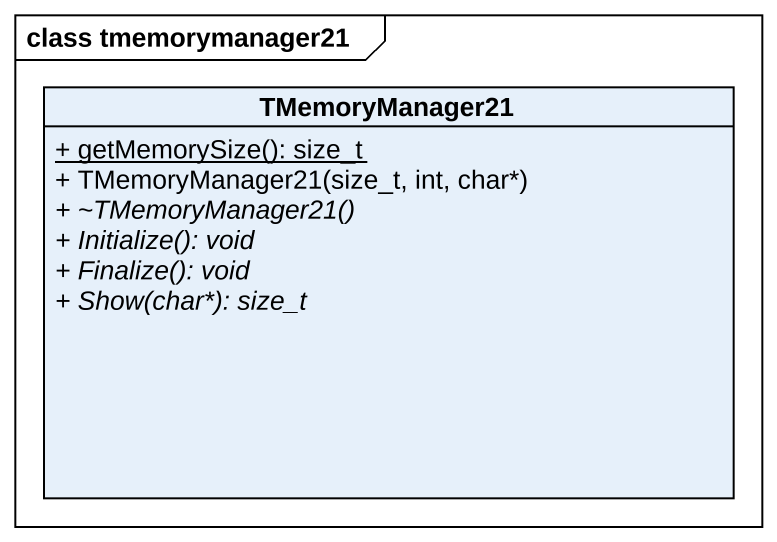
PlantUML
@startuml
mainframe class tmemorymanager21
hide circle
hide empty members
skinparam classAttributeIconSize 0
class TMemoryManager21 {
  {static} + getMemorySize(): size_t
  + TMemoryManager21(size_t, int, char*)
  {abstract} + ~TMemoryManager21()
  {abstract} + Initialize(): void
  {abstract} + Finalize(): void
  {abstract} + Show(char*): size_t
}
@enduml
